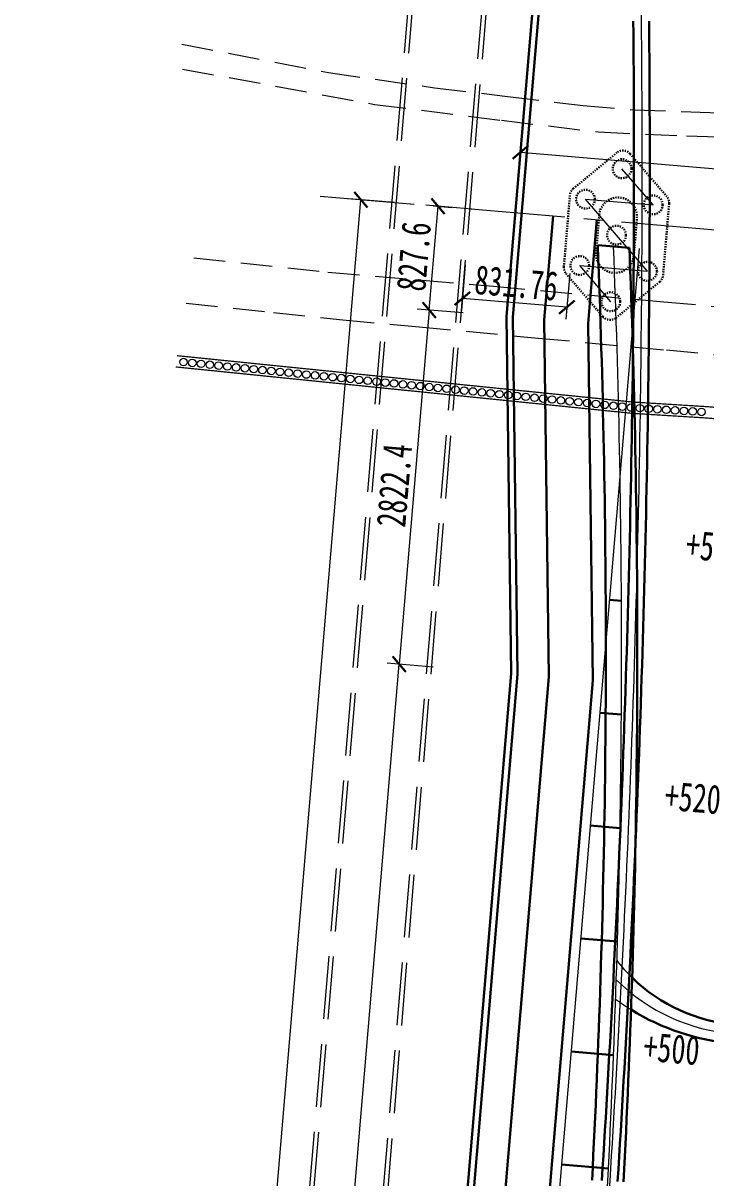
# Model space of a CAD drawing. Extents: x 0 to 531375, y 0 to 4335249.
# Drawn here: x 497958.1 to 498012.2, y 4327062.7 to 4327154.4 of the extents above; entities that cross this region are included whole.
import ezdxf

# ---------------------------------------------------------------- set-up
doc = ezdxf.new("R2010")
doc.units = 0
doc.header["$PDMODE"] = 1
for name, pattern in [('( Dashed )', [0.75, 0.5, -0.25]), ('CENTER', [50.8, 31.75, -6.35, 6.35, -6.35]), ('CENTERX2', [4, 2.5, -0.5, 0.5, -0.5]), ('DASH', [0.35, 0.25, -0.1])]:
    doc.linetypes.add(name, pattern=pattern)
doc.layers.get('0').update_dxf_attribs({"lineweight": 15})
doc.layers.get('Defpoints').update_dxf_attribs({"color": 8, "lineweight": 15})
for name, color, linetype, lineweight in [('1_道路中线', 7, 'Continuous', 15), ('_平面辅助线', 7, 'Continuous', 15), ('Dim', 4, 'Continuous', 15), ('中心线', 2, 'CENTERX2', 15), ('地铁', 4, 'Continuous', 15), ('桥 中心线', 5, 'CENTER', 15), ('桥 构造粗实', 1, 'Continuous', 30), ('结构', 1, 'Continuous', 15), ('道路偏置线', 3, 'Continuous', 30)]:
    doc.layers.add(name, color=color, linetype=linetype, lineweight=lineweight)
doc.styles.add('EICAD', font='仿宋_GB2312.TTF', dxfattribs={"width": 0.707, "height": 3})
doc.styles.get("Standard").update_dxf_attribs({"font": '', "width": 0.7})
doc.styles.get('Standard').set_extended_font_data('仿宋_GB2312')
doc.dimstyles.new('ISO-25', dxfattribs={"dimscale": 0, "dimtxt": 3, "dimasz": 1.5, "dimexe": 1.25, "dimexo": 0.625, "dimtad": 1, "dimlfac": 100, "dimdsep": 46, "dimtxsty": 'Standard', "dimblk": 'ARCHTICK', "dimcen": 2.5, "dimclrd": 256, "dimclrt": 256, "dimadec": 0, "dimazin": 0, "dimtfac": 1, "dimtmove": 0, "dimatfit": 3, "dimfxl": 3.5, "dimfxlon": 1, "dimlwd": -1, "dimlwe": -1, "dimarcsym": 0})

# ---------------------------------------------------------------- blocks, each defined once
blk = doc.blocks.new('A$C6A8C09C9')
at = {"layer": '结构', "linetype": '( Dashed )', "lineweight": 30, "ltscale": 2}
for p, q in [((-3726, 3395), (-526, 6536)), ((525, 6536), (3725, 3395)), ((-3950, -2860), (-3950, 2860)), ((3950, 2860), (3950, -2860)), ((-1501, 1500, 0), (-1501, -1500, 0)), ((1499, -1500, 0), (1499, 1500, 0)), ((-526, -6536), (-3726, -3395)), ((3725, -3395), (525, -6536))]:
    blk.add_line(p, q, dxfattribs=at)
for centre in [(0, 5300), (-2700, 2650), (2700, 2650), (0, 0), (-2700, -2650), (2700, -2650), (0, -5300)]:
    blk.add_circle(centre, 750, dxfattribs=at)
for centre, radius, start, end in [((0, 6001), 750, 45.53546, 134.46454), ((-3200, 2860), 750, 134.46454, 180), ((-1, 1500, 0), 1500, 0, 180), ((3200, 2860), 750, 0, 45.53546), ((-1, -1500, 0), 1500, 180, 0), ((-3200, -2860), 750, 180, 225.53546), ((3200, -2860), 750, 314.46454, 0), ((0, -6001), 750, 225.53546, 314.46454)]:
    blk.add_arc(centre, radius, start, end, dxfattribs=at)
blk = doc.blocks.new('天津2000地铁')
at = {"layer": '地铁', "linetype": 'DASH', "ltscale": 20}
for p, q in [((-45.322, -448.013), (-12.326, -52.561)), ((-44.973, -448.042), (-11.978, -52.59)), ((-39.492, -448.5), (-6.497, -53.047)), ((-39.143, -448.529), (-6.148, -53.076))]:
    blk.add_line(p, q, dxfattribs=at)
blk = doc.blocks.new('A$C47811FC2')
at = {"color": 8}
for centre, radius, start, end in [((55.96, 0), 18.231, 148.39168, 153.0324), ((52.41, 0), 13.181, 132.51578, 140.42775)]:
    blk.add_arc(centre, radius, start, end, dxfattribs=at)
at = {"layer": '桥 中心线', "ltscale": 2500}
blk.add_line((100, 12.721), (-100, 12.721), dxfattribs=at)
at = {"layer": '桥 中心线', "ltscale": 2500, "flags": 128}
for points in [[(125, 14.758), (124, 14.659), (123, 14.561), (122, 14.463), (121, 14.366), (120, 14.271), (119, 14.175), (118, 14.081), (117, 13.987), (116, 13.895), (115, 13.803), (114, 13.712), (113, 13.621), (112, 13.532), (111, 13.443), (110, 13.355), (109, 13.268), (108, 13.181), (107, 13.096), (106, 13.011), (105, 12.927), (104, 12.844), (103, 12.761), (102, 12.68), (101, 12.599), (100, 12.519), (99, 12.44), (98, 12.361), (97, 12.284), (96, 12.207), (95, 12.131), (94, 12.056), (93, 11.981), (92, 11.907), (91, 11.835), (90, 11.763), (89, 11.691), (88, 11.621), (87, 11.551), (86, 11.482), (85, 11.414), (84, 11.347), (83, 11.28), (82, 11.215), (81, 11.15), (80, 11.086), (79, 11.022), (78, 10.96), (77, 10.898), (76, 10.837), (75, 10.777), (74, 10.718), (73, 10.659), (72, 10.602), (71, 10.545), (70, 10.489), (69, 10.433), (68, 10.379), (67, 10.325), (66, 10.272), (65, 10.22), (64, 10.169), (63, 10.118), (62, 10.068), (61, 10.019), (60, 9.971), (59, 9.924), (58, 9.877), (57, 9.831), (56, 9.786), (55, 9.742), (54, 9.699), (53, 9.656), (52, 9.614), (51, 9.573), (50, 9.533), (49, 9.494), (48, 9.455), (47, 9.417), (46, 9.38), (45, 9.344), (44, 9.309), (43, 9.274), (42, 9.24), (41, 9.207), (40, 9.175), (39, 9.143), (38, 9.113), (37, 9.083), (36, 9.054), (35, 9.026), (34, 8.998), (33, 8.972), (32, 8.946), (31, 8.921), (30, 8.896), (29, 8.873), (28, 8.85), (27, 8.828), (26, 8.807), (25, 8.787), (24, 8.767), (23, 8.749), (22, 8.731), (21, 8.714), (20, 8.697), (19, 8.682), (18, 8.667), (17, 8.653), (16, 8.64), (15, 8.628), (14, 8.616), (13, 8.605), (12, 8.595), (11, 8.586), (10, 8.578), (9, 8.57), (8, 8.563), (7, 8.558), (6, 8.552), (5, 8.548), (4, 8.544), (3, 8.542), (2, 8.54), (1, 8.538), (0, 8.538), (-1, 8.538), (-2, 8.54), (-3, 8.542), (-4, 8.544), (-5, 8.548), (-6, 8.552), (-7, 8.558), (-8, 8.563), (-9, 8.57), (-10, 8.578), (-11, 8.586), (-12, 8.595), (-13, 8.605), (-14, 8.616), (-15, 8.628), (-16, 8.64), (-17, 8.653), (-18, 8.667), (-19, 8.682), (-20, 8.697), (-21, 8.714), (-22, 8.731), (-23, 8.749), (-24, 8.767), (-25, 8.787), (-26, 8.807), (-27, 8.828), (-28, 8.85), (-29, 8.873), (-30, 8.896), (-31, 8.921), (-32, 8.946), (-33, 8.972), (-34, 8.998), (-35, 9.026), (-36, 9.054), (-37, 9.083), (-38, 9.113), (-39, 9.143), (-40, 9.175), (-41, 9.207), (-42, 9.24), (-43, 9.274), (-44, 9.309), (-45, 9.344), (-46, 9.38), (-47, 9.417), (-48, 9.455), (-49, 9.494), (-50, 9.533), (-51, 9.573), (-52, 9.614), (-53, 9.656), (-54, 9.699), (-55, 9.742), (-56, 9.786), (-57, 9.831), (-58, 9.877), (-59, 9.924), (-60, 9.971), (-61, 10.019), (-62, 10.068), (-63, 10.118), (-64, 10.169), (-65, 10.22), (-66, 10.272), (-67, 10.325), (-68, 10.379), (-69, 10.433), (-70, 10.489), (-71, 10.545), (-72, 10.602), (-73, 10.659), (-74, 10.718), (-75, 10.777), (-76, 10.837), (-77, 10.898), (-78, 10.96), (-79, 11.022), (-80, 11.086), (-81, 11.15), (-82, 11.215), (-83, 11.28), (-84, 11.347), (-85, 11.414), (-86, 11.482), (-87, 11.551), (-88, 11.621), (-89, 11.691), (-90, 11.763), (-91, 11.835), (-92, 11.907), (-93, 11.981), (-94, 12.056), (-95, 12.131), (-96, 12.207), (-97, 12.284), (-98, 12.361), (-99, 12.44), (-100, 12.519), (-101, 12.599), (-102, 12.68), (-103, 12.761), (-104, 12.844), (-105, 12.927), (-106, 13.011), (-107, 13.096), (-108, 13.181), (-109, 13.268), (-110, 13.355), (-111, 13.443), (-112, 13.532), (-113, 13.621), (-114, 13.712), (-115, 13.803), (-116, 13.895), (-117, 13.987), (-118, 14.081), (-119, 14.175), (-120, 14.271), (-121, 14.366), (-122, 14.463), (-123, 14.561), (-124, 14.659), (-125, 14.758)], [(-100, 14.758), (-99, 14.634), (-98, 14.512), (-97, 14.391), (-96, 14.271), (-95, 14.152), (-94, 14.034), (-93, 13.918), (-92, 13.803), (-91, 13.689), (-90, 13.576), (-89, 13.465), (-88, 13.355), (-87, 13.246), (-86, 13.138), (-85, 13.032), (-84, 12.927), (-83, 12.823), (-82, 12.72), (-81, 12.619), (-80, 12.519), (-79, 12.42), (-78, 12.322), (-77, 12.226), (-76, 12.131), (-75, 12.037), (-74, 11.944), (-73, 11.853), (-72, 11.763), (-71, 11.674), (-70, 11.586), (-69, 11.499), (-68, 11.414), (-67, 11.33), (-66, 11.248), (-65, 11.166), (-64, 11.086), (-63, 11.007), (-62, 10.929), (-61, 10.853), (-60, 10.777), (-59, 10.703), (-58, 10.63), (-57, 10.559), (-56, 10.489), (-55, 10.42), (-54, 10.352), (-53, 10.285), (-52, 10.22), (-51, 10.156), (-50, 10.093), (-49, 10.031), (-48, 9.971), (-47, 9.912), (-46, 9.854), (-45, 9.798), (-44, 9.742), (-43, 9.688), (-42, 9.635), (-41, 9.584), (-40, 9.533), (-39, 9.484), (-38, 9.436), (-37, 9.39), (-36, 9.344), (-35, 9.3), (-34, 9.257), (-33, 9.215), (-32, 9.175), (-31, 9.136), (-30, 9.098), (-29, 9.061), (-28, 9.026), (-27, 8.991), (-26, 8.958), (-25, 8.927), (-24, 8.896), (-23, 8.867), (-22, 8.839), (-21, 8.812), (-20, 8.787), (-19, 8.763), (-18, 8.74), (-17, 8.718), (-16, 8.697), (-15, 8.678), (-14, 8.66), (-13, 8.643), (-12, 8.628), (-11, 8.613), (-10, 8.6), (-9, 8.588), (-8, 8.578), (-7, 8.568), (-6, 8.56), (-5, 8.554), (-4, 8.548), (-3, 8.544), (-2, 8.54), (-1, 8.539), (0, 8.538), (1, 8.539), (2, 8.54), (3, 8.544), (4, 8.548), (5, 8.554), (6, 8.56), (7, 8.568), (8, 8.578), (9, 8.588), (10, 8.6), (11, 8.613), (12, 8.628), (13, 8.643), (14, 8.66), (15, 8.678), (16, 8.697), (17, 8.718), (18, 8.74), (19, 8.763), (20, 8.787), (21, 8.812), (22, 8.839), (23, 8.867), (24, 8.896), (25, 8.927), (26, 8.958), (27, 8.991), (28, 9.026), (29, 9.061), (30, 9.098), (31, 9.136), (32, 9.175), (33, 9.215), (34, 9.257), (35, 9.3), (36, 9.344), (37, 9.39), (38, 9.436), (39, 9.484), (40, 9.533), (41, 9.584), (42, 9.635), (43, 9.688), (44, 9.742), (45, 9.798), (46, 9.854), (47, 9.912), (48, 9.971), (49, 10.031), (50, 10.093), (51, 10.156), (52, 10.22), (53, 10.285), (54, 10.352), (55, 10.42), (56, 10.489), (57, 10.559), (58, 10.63), (59, 10.703), (60, 10.777), (61, 10.853), (62, 10.929), (63, 11.007), (64, 11.086), (65, 11.166), (66, 11.248), (67, 11.33), (68, 11.414), (69, 11.499), (70, 11.586), (71, 11.674), (72, 11.763), (73, 11.853), (74, 11.944), (75, 12.037), (76, 12.131), (77, 12.226), (78, 12.322), (79, 12.42), (80, 12.519), (81, 12.619), (82, 12.72), (83, 12.823), (84, 12.927), (85, 13.032), (86, 13.138), (87, 13.246), (88, 13.355), (89, 13.465), (90, 13.576), (91, 13.689), (92, 13.803), (93, 13.918), (94, 14.034), (95, 14.152), (96, 14.271), (97, 14.391), (98, 14.512), (99, 14.634), (100, 14.758)]]:
    blk.add_lwpolyline(points, dxfattribs=at)
at = {"layer": '桥 中心线', "ltscale": 2500}
blk.add_arc((53.479, 0), 15, 140.03736, 219.96264, dxfattribs=at)
at = {"layer": '桥 构造粗实', "color": 3}
blk.add_line((100, 16.018), (100, 13.499), dxfattribs=at)
at = {"layer": '桥 构造粗实'}
for p, q in [((27, 12.721), (27, 8.991)), ((36, 12.721), (36, 9.344)), ((45, 12.721), (45, 9.798)), ((54, 12.721), (54, 10.352)), ((63, 12.721), (63, 11.007)), ((72, 12.721), (72, 11.763)), ((81, 12.721), (81, 12.619))]:
    blk.add_line(p, q, dxfattribs=at)
at = {"layer": '桥 构造粗实', "color": 3}
for points in [[(25.96, 10.208), (26.958, 10.241), (27.956, 10.275), (28.955, 10.31), (29.953, 10.347), (30.952, 10.385), (31.95, 10.424), (32.949, 10.464), (33.947, 10.506), (34.946, 10.549), (35.944, 10.593), (36.943, 10.638), (37.941, 10.685), (38.939, 10.733), (39.938, 10.782), (40.936, 10.832), (41.935, 10.884), (42.933, 10.936), (43.932, 10.99), (44.93, 11.046), (45.929, 11.102), (46.927, 11.16), (47.925, 11.219), (48.924, 11.279), (49.922, 11.341), (50.921, 11.403), (51.919, 11.467), (52.918, 11.533), (53.916, 11.599), (54.915, 11.667), (55.913, 11.736), (56.912, 11.806), (57.91, 11.877), (58.908, 11.95), (59.907, 12.024), (60.905, 12.099), (61.904, 12.175), (62.902, 12.253), (63.901, 12.332), (64.899, 12.412), (65.898, 12.493), (66.896, 12.576), (67.895, 12.66), (68.893, 12.745), (69.892, 12.831), (70.89, 12.919), (71.888, 13.008), (72.887, 13.098), (73.885, 13.189), (74.884, 13.281), (75.882, 13.375), (76.881, 13.47), (77.879, 13.567), (78.878, 13.664), (79.876, 13.763), (80.875, 13.863), (81.873, 13.964), (82.872, 14.066), (83.87, 14.17), (84.869, 14.275), (85.867, 14.381), (86.865, 14.489), (87.864, 14.597), (88.862, 14.707), (89.861, 14.819), (90.859, 14.931), (91.858, 15.045), (92.856, 15.16), (93.855, 15.276), (94.853, 15.393), (95.852, 15.512), (96.85, 15.632), (97.849, 15.753), (98.847, 15.875), (100, 16.018)], [(117.941, 14.703), (116.942, 14.61), (115.942, 14.517), (114.943, 14.425), (113.943, 14.334), (112.944, 14.244), (111.944, 14.154), (110.945, 14.065), (109.945, 13.977), (108.946, 13.89), (107.946, 13.804), (106.947, 13.718), (105.947, 13.634), (104.948, 13.55), (103.948, 13.467), (102.949, 13.384), (101.949, 13.303), (100.95, 13.222), (99.95, 13.142), (98.951, 13.063), (97.951, 12.984), (96.952, 12.907), (95.952, 12.83), (94.953, 12.754), (93.953, 12.679), (92.954, 12.604), (91.954, 12.531), (90.955, 12.458), (89.955, 12.386), (88.956, 12.315), (87.956, 12.244), (86.957, 12.175), (85.957, 12.106), (84.958, 12.038), (83.958, 11.971), (82.959, 11.904), (81.959, 11.838), (80.96, 11.774), (79.96, 11.71), (78.961, 11.646), (77.961, 11.584), (76.962, 11.522), (75.962, 11.461), (74.962, 11.401), (73.963, 11.342), (72.963, 11.283), (71.964, 11.226), (70.964, 11.169), (69.965, 11.113), (68.965, 11.057), (67.966, 11.003), (66.966, 10.949), (65.967, 10.896), (64.967, 10.844), (63.968, 10.793), (62.968, 10.742), (61.969, 10.692), (60.969, 10.644), (59.97, 10.595), (58.97, 10.548), (57.971, 10.502), (56.971, 10.456), (55.972, 10.411), (54.972, 10.367), (53.973, 10.323), (52.973, 10.281), (51.974, 10.239), (50.974, 10.198), (49.975, 10.158), (48.975, 10.118), (47.976, 10.08), (46.976, 10.042), (45.977, 10.005), (44.977, 9.969), (43.978, 9.933), (42.978, 9.899), (41.979, 9.865), (40.979, 9.832), (39.98, 9.8), (38.98, 9.768), (37.981, 9.738), (36.981, 9.708), (35.982, 9.679), (34.982, 9.65), (33.983, 9.623), (32.983, 9.596), (31.984, 9.57), (30.984, 9.545), (29.985, 9.521), (28.985, 9.498), (27.986, 9.475), (26.986, 9.453), (25.987, 9.432)], [(118.059, 13.459), (117.058, 13.365), (116.058, 13.272), (115.057, 13.18), (114.057, 13.089), (113.056, 12.999), (112.056, 12.909), (111.055, 12.82), (110.055, 12.732), (109.054, 12.645), (108.054, 12.559), (107.053, 12.473), (106.053, 12.388), (105.052, 12.304), (104.052, 12.221), (103.051, 12.138), (102.051, 12.057), (101.05, 11.976), (100.05, 11.896), (99.049, 11.817), (98.049, 11.738), (97.048, 11.661), (96.048, 11.584), (95.047, 11.508), (94.047, 11.432), (93.046, 11.358), (92.046, 11.284), (91.045, 11.211), (90.045, 11.139), (89.044, 11.068), (88.044, 10.997), (87.043, 10.928), (86.043, 10.859), (85.042, 10.791), (84.042, 10.723), (83.041, 10.657), (82.041, 10.591), (81.04, 10.526), (80.04, 10.462), (79.039, 10.399), (78.039, 10.336), (77.038, 10.274), (76.038, 10.214), (75.038, 10.153), (74.037, 10.094), (73.037, 10.035), (72.036, 9.978), (71.036, 9.921), (70.035, 9.865), (69.035, 9.809), (68.034, 9.755), (67.034, 9.701), (66.033, 9.648), (65.033, 9.596), (64.032, 9.544), (63.032, 9.494), (62.031, 9.444), (61.031, 9.395), (60.03, 9.347), (59.03, 9.299), (58.029, 9.253), (57.029, 9.207), (56.028, 9.162), (55.028, 9.118), (54.027, 9.074), (53.027, 9.032), (52.026, 8.99), (51.026, 8.949), (50.025, 8.909), (49.025, 8.869), (48.024, 8.831), (47.024, 8.793), (46.023, 8.756), (45.023, 8.72), (44.022, 8.684), (43.022, 8.649), (42.021, 8.616), (41.021, 8.583), (40.02, 8.55), (39.02, 8.519), (38.019, 8.488), (37.019, 8.458), (36.018, 8.429), (35.018, 8.401), (34.017, 8.373), (33.017, 8.347), (32.016, 8.321), (31.016, 8.296), (30.015, 8.271), (29.015, 8.248), (28.014, 8.225), (27.014, 8.203), (26.013, 8.182)], [(26.04, 7.709), (27.042, 7.742), (28.044, 7.776), (29.045, 7.812), (30.047, 7.849), (31.048, 7.887), (32.05, 7.926), (33.051, 7.966), (34.053, 8.008), (35.054, 8.051), (36.056, 8.095), (37.057, 8.141), (38.059, 8.188), (39.061, 8.236), (40.062, 8.285), (41.064, 8.335), (42.065, 8.387), (43.067, 8.44), (44.068, 8.494), (45.07, 8.55), (46.071, 8.606), (47.073, 8.664), (48.075, 8.723), (49.076, 8.784), (50.078, 8.845), (51.079, 8.908), (52.081, 8.973), (53.082, 9.038), (54.084, 9.105), (55.085, 9.173), (56.087, 9.242), (57.088, 9.312), (58.09, 9.384), (59.092, 9.457), (60.093, 9.531), (61.095, 9.606), (62.096, 9.683), (63.098, 9.761), (64.099, 9.84), (65.101, 9.92), (66.102, 10.002), (67.104, 10.085), (68.105, 10.169), (69.107, 10.254), (70.108, 10.341), (71.11, 10.428), (72.112, 10.518), (73.113, 10.608), (74.115, 10.699), (75.116, 10.792), (76.118, 10.886), (77.119, 10.982), (78.121, 11.078), (79.122, 11.176), (80.124, 11.275), (81.125, 11.375), (82.127, 11.477), (83.128, 11.58), (84.13, 11.684), (85.131, 11.789), (86.133, 11.896), (87.135, 12.003), (88.136, 12.112), (89.138, 12.223), (90.139, 12.334), (91.141, 12.447), (92.142, 12.561), (93.144, 12.676), (94.145, 12.793), (95.147, 12.91), (96.148, 13.029), (97.15, 13.15), (98.151, 13.271), (99.153, 13.394), (100, 13.499)]]:
    blk.add_lwpolyline(points, dxfattribs=at)
for centre, radius, start, end in [((55.96, 0), 18.231, 153.0324, 206.9676), ((52.41, 0), 13.181, 140.42775, 219.57225)]:
    blk.add_arc(centre, radius, start, end, dxfattribs=at)
blk = doc.blocks.new('_ArchTick')
at = {"color": 0, "linetype": 'ByBlock', "const_width": 0.15}
blk.add_lwpolyline([(-0.5, -0.5), (0.5, 0.5)], dxfattribs=at)
blk = doc.blocks.new('*D56')
blk.add_line((497990.29, 4327131.577), (497987.91, 4327103.454))
at = {"color": 0}
for p, q in [((497992.972, 4327131.35), (497989.331, 4327131.658)), ((497990.593, 4327103.227), (497986.952, 4327103.535))]:
    blk.add_line(p, q, dxfattribs=at)
at = {"layer": 'Defpoints', "color": 0}
for p in [(497996.425, 4327131.058), (497987.91, 4327103.454), (497996.786, 4327102.703)]:
    blk.add_point(p, dxfattribs=at)
at = {"xscale": 1.153846153846154, "yscale": 1.153846153846154, "zscale": 1.153846153846154}
for p, rotation in [((497990.29, 4327131.577), 85.16420467540514), ((497987.91, 4327103.454), 265.1642046754051)]:
    blk.add_blockref('_ArchTick', p, dxfattribs=dict(at, rotation=rotation))
at = {"insert": (497987.527, 4327117.649), "char_height": 2.3077, "attachment_point": 5, "rotation": 85.1642}
blk.add_mtext('2822.4', dxfattribs=at)
blk = doc.blocks.new('*D65')
at = {"color": 0}
for p, q in [((497997.57, 4327144.591), (497997.61, 4327145.07)), ((498042.908, 4327140.756), (498042.948, 4327141.235))]:
    blk.add_line(p, q, dxfattribs=at)
blk.add_line((497997.529, 4327144.112), (498042.867, 4327140.277))
at = {"layer": 'Defpoints', "color": 0}
for p in [(497997.529, 4327144.112), (498042.867, 4327140.277), (498042.867, 4327140.277)]:
    blk.add_point(p, dxfattribs=at)
at = {"xscale": 1.153846153846154, "yscale": 1.153846153846154, "zscale": 1.153846153846154}
for p, rotation in [((497997.529, 4327144.112), 175.1642046774792), ((498042.867, 4327140.277), 355.1642046774792)]:
    blk.add_blockref('_ArchTick', p, dxfattribs=dict(at, rotation=rotation))
at = {"insert": (498017.082, 4327144.042), "char_height": 2.3077, "attachment_point": 5, "rotation": 355.1642}
blk.add_mtext('4550', dxfattribs=at)
blk = doc.blocks.new('*D68')
blk.add_line((497976.799, 4326972.123), (497987.91, 4327103.454))
at = {"color": 0}
for p, q in [((497990.593, 4327103.227), (497986.952, 4327103.535)), ((497979.482, 4326971.896), (497975.841, 4326972.204))]:
    blk.add_line(p, q, dxfattribs=at)
at = {"layer": 'Defpoints', "color": 0}
for p in [(497987.91, 4327103.454), (497996.786, 4327102.703), (497985.675, 4326971.372)]:
    blk.add_point(p, dxfattribs=at)
at = {"xscale": 1.153846153846154, "yscale": 1.153846153846154, "zscale": 1.153846153846154}
for p, rotation in [((497987.91, 4327103.454), 85.1642046758663), ((497976.799, 4326972.123), 265.1642046758662)]:
    blk.add_blockref('_ArchTick', p, dxfattribs=dict(at, rotation=rotation))
at = {"insert": (497980.782, 4327037.922), "char_height": 2.3077, "attachment_point": 5, "rotation": 85.1642}
blk.add_mtext('13179.98', dxfattribs=at)
blk = doc.blocks.new('*D69')
blk.add_line((497967.667, 4326937.068), (497984.864, 4327140.342))
at = {"color": 0}
for p, q in [((497987.547, 4327140.115), (497983.906, 4327140.423)), ((497970.349, 4326936.841), (497966.709, 4326937.149))]:
    blk.add_line(p, q, dxfattribs=at)
at = {"layer": 'Defpoints', "color": 0}
for p in [(497984.864, 4327140.342), (497997.123, 4327139.305), (497979.925, 4326936.031)]:
    blk.add_point(p, dxfattribs=at)
at = {"xscale": 1.153846153846154, "yscale": 1.153846153846154, "zscale": 1.153846153846154}
for p, rotation in [((497984.864, 4327140.342), 85.164204675899), ((497967.667, 4326937.068), 265.164204675899)]:
    blk.add_blockref('_ArchTick', p, dxfattribs=dict(at, rotation=rotation))
at = {"insert": (497974.258, 4327038.875), "char_height": 2.3077, "attachment_point": 5, "rotation": 85.1642}
blk.add_mtext('20400(主桥)', dxfattribs=at)
blk = doc.blocks.new('*D72')
at = {"layer": '_平面辅助线', "color": 0}
for p, q in [((497993.146, 4327135.181), (497992.842, 4327131.54)), ((498001.435, 4327134.489), (498001.131, 4327130.848))]:
    blk.add_line(p, q, dxfattribs=at)
at = {"layer": '_平面辅助线'}
blk.add_line((498001.211, 4327131.806), (497992.922, 4327132.498), dxfattribs=at)
at = {"layer": 'Defpoints', "color": 0}
for p in [(497993.319, 4327137.255), (498001.608, 4327136.563), (497992.922, 4327132.498)]:
    blk.add_point(p, dxfattribs=at)
at = {"layer": '_平面辅助线', "xscale": 1.153846153846154, "yscale": 1.153846153846154, "zscale": 1.153846153846154}
for p, rotation in [((497992.922, 4327132.498), 175.2304602687818), ((498001.211, 4327131.806), 355.2304602687818)]:
    blk.add_blockref('_ArchTick', p, dxfattribs=dict(at, rotation=rotation))
at = {"layer": '_平面辅助线', "insert": (497997.198, 4327133.725), "char_height": 2.3077, "attachment_point": 5, "rotation": 355.23046}
blk.add_mtext('831.76', dxfattribs=at)
blk = doc.blocks.new('*D76')
at = {"color": 0}
for p, q in [((497993.67, 4327139.597), (497990.029, 4327139.905)), ((497992.972, 4327131.35), (497989.331, 4327131.658))]:
    blk.add_line(p, q, dxfattribs=at)
blk.add_line((497990.29, 4327131.577), (497990.987, 4327139.824))
at = {"layer": 'Defpoints', "color": 0}
for p in [(497990.987, 4327139.824), (497997.123, 4327139.305), (497996.425, 4327131.058)]:
    blk.add_point(p, dxfattribs=at)
at = {"xscale": 1.153846153846154, "yscale": 1.153846153846154, "zscale": 1.153846153846154}
for p, rotation in [((497990.987, 4327139.824), 85.16420467663399), ((497990.29, 4327131.577), 265.164204676634)]:
    blk.add_blockref('_ArchTick', p, dxfattribs=dict(at, rotation=rotation))
at = {"insert": (497989.065, 4327135.834), "char_height": 2.3077, "attachment_point": 5, "rotation": 85.1642}
blk.add_mtext('827.6', dxfattribs=at)

msp = doc.modelspace()

# ---------------------------------------------------------------- linework, layer by layer
at = {"const_width": 0.1}
for points in [[(497970.27005, 4327127.95457), (498006.489, 4327124.27), (498012.428, 4327123.9), (498078.45841, 4327117.84772)], [(497970.17897, 4327127.05919), (498006.41545, 4327123.37284), (498012.35893, 4327123.00256), (498078.37626, 4327116.95148)]]:
    msp.add_lwpolyline(points, dxfattribs=at)
for centre in [(497970.78936, 4327127.44942), (497971.48577, 4327127.37857), (497972.18217, 4327127.30773), (497972.87858, 4327127.23688), (497973.57498, 4327127.16603), (497974.27139, 4327127.09519), (497974.9678, 4327127.02434), (497975.6642, 4327126.9535), (497976.36061, 4327126.88265), (497977.05701, 4327126.81181), (497977.75342, 4327126.74096), (497978.44982, 4327126.67012), (497979.14623, 4327126.59927), (497979.84264, 4327126.52842), (497980.53904, 4327126.45758), (497981.23545, 4327126.38673), (497981.93185, 4327126.31589), (497982.62826, 4327126.24504), (497983.32466, 4327126.1742), (497984.02107, 4327126.10335), (497984.71748, 4327126.0325), (497985.41388, 4327125.96166), (497986.11029, 4327125.89081), (497986.80669, 4327125.81997), (497987.5031, 4327125.74912), (497988.1995, 4327125.67828), (497988.89591, 4327125.60743), (497989.59232, 4327125.53658), (497990.28872, 4327125.46574), (497990.98513, 4327125.39489), (497991.68153, 4327125.32405), (497992.37794, 4327125.2532), (497993.07434, 4327125.18236), (497993.77075, 4327125.11151), (497994.46716, 4327125.04067), (497995.16356, 4327124.96982), (497995.85997, 4327124.89897), (497996.55637, 4327124.82813), (497997.25278, 4327124.75728), (497997.94918, 4327124.68644), (497998.64559, 4327124.61559), (497999.342, 4327124.54475), (498000.0384, 4327124.4739), (498000.73481, 4327124.40305), (498001.43121, 4327124.33221), (498002.12762, 4327124.26136), (498002.82402, 4327124.19052), (498003.52043, 4327124.11967), (498004.21684, 4327124.04883), (498004.91324, 4327123.97798), (498005.60965, 4327123.90713), (498006.30605, 4327123.83629), (498007.00434, 4327123.78702), (498007.70299, 4327123.7435), (498008.40163, 4327123.69997), (498009.10028, 4327123.65644), (498009.79892, 4327123.61292), (498010.49757, 4327123.56939), (498011.19621, 4327123.52587), (498011.89486, 4327123.48234)]:
    msp.add_circle(centre, 0.3)
at = {"layer": '_平面辅助线', "linetype": '( Dashed )', "ltscale": 5}
for points in [[(497970.66791, 4327152.6828), (497982.29731, 4327150.44169), (497990.70811, 4327149.23532), (497996.49213, 4327148.54367), (498002.49901, 4327147.82554), (498006.53023, 4327147.48579), (498012.54559, 4327147.2609), (498022.45212, 4327146.99123), (498032.15537, 4327146.71286), (498038.75413, 4327146.58356), (498045.67982, 4327146.46969), (498052.46163, 4327146.20125), (498060.54568, 4327145.7232), (498068.15529, 4327145.44168), (498076.32455, 4327145.06908), (498080.34529, 4327144.86418)], [(497971.60855, 4327135.71868), (497982.25355, 4327134.59612), (497995.38934, 4327133.46782), (498008.91967, 4327132.23531), (498015.17811, 4327131.66521), (498020.93996, 4327131.14035), (498027.29133, 4327130.56178), (498033.67574, 4327129.98125), (498037.40061, 4327129.6409), (498040.90691, 4327129.3215), (498043.46879, 4327129.08814), (498050.48865, 4327128.44868), (498059.32913, 4327127.64337), (498066.73165, 4327126.96906), (498072.69556, 4327126.42579), (498079.10249, 4327125.84217)], [(497970.99511, 4327132.11736), (497977.9285, 4327131.37499), (497983.43933, 4327130.8061), (497989.48653, 4327130.24085), (497998.93676, 4327129.35751), (498009.11382, 4327128.40623), (498017.45741, 4327127.62796), (498027.75512, 4327126.66377), (498037.40443, 4327125.76183), (498049.17548, 4327124.66155), (498055.67455, 4327124.05407), (498063.85917, 4327123.28903), (498070.40654, 4327122.67703), (498078.84865, 4327121.88792)]]:
    msp.add_lwpolyline(points, dxfattribs=at)
at = {"layer": '_平面辅助线', "linetype": '( Dashed )', "ltscale": 5, "elevation": 0}
msp.add_lwpolyline([(497970.72013, 4327150.71778), (497985.95903, 4327147.91384), (497996.03782, 4327146.65131), (498003.70193, 4327145.72499), (498010.70729, 4327145.40867), (498021.88995, 4327145.03739), (498031.91625, 4327144.7168), (498039.44154, 4327144.57707), (498045.67737, 4327144.45452), (498053.33264, 4327144.15414), (498063.59409, 4327143.61059), (498073.19256, 4327143.20659), (498080.2565, 4327142.85753)], dxfattribs=at)
at = {"layer": 'Defpoints'}
msp.add_lwpolyline([(498004.70425, 4327132.24073), (498002.23726, 4327135.10891), (498007.61804, 4327134.65369), (498005.15104, 4327137.52187), (498002.68405, 4327140.39004), (498008.06483, 4327139.93482), (498005.56098, 4327142.803)], dxfattribs=at)
at = {"layer": '中心线', "color": 2, "ltscale": 3}
msp.add_line((497981.62808, 4327140.61587), (498058.41352, 4327134.11971), dxfattribs=at)
at = {"layer": '道路偏置线', "color": 1}
for points in [[(497996.42482, 4327131.05828), (497999.06142, 4327162.22315)], [(497996.92304, 4327131.01613), (497999.55964, 4327162.181)], [(497982.91455, 4326935.77828), (497983.62217, 4326944.1424), (497988.66428, 4326971.11938), (497999.77506, 4327102.45002), (497999.41414, 4327130.80538), (498000.11183, 4327139.05212)], [(497986.40209, 4326935.48323), (497987.10971, 4326943.84735), (497992.15183, 4326970.82433), (498003.2626, 4327102.15497), (498002.90168, 4327130.51033), (498003.59937, 4327138.75707)], [(497996.78574, 4327102.70292), (497996.42482, 4327131.05828)], [(497997.28238, 4327102.66091), (497996.92304, 4327131.01613)], [(497985.67496, 4326971.37228), (497996.78574, 4327102.70292)], [(497986.17318, 4326971.33013), (497997.28238, 4327102.66091)]]:
    msp.add_lwpolyline(points, dxfattribs=at)

# ---------------------------------------------------------------- block references
at = {"layer": '_平面辅助线', "color": 1, "rotation": 85.16419552332974}
msp.add_blockref('A$C47811FC2', (498011.19289, 4327035.75025), dxfattribs=at)
at = {"layer": 'Dim', "xscale": 0.0010000002605535, "yscale": 0.0010000002605535, "zscale": 0.0010000002605535, "rotation": 175.1642060644487}
msp.add_blockref('A$C6A8C09C9', (498005.15076, 4327137.52189), dxfattribs=at)
at = {"layer": '地铁', "color": 1}
msp.add_blockref('天津2000地铁', (498003.38431, 4327237.28522), dxfattribs=at)

# ---------------------------------------------------------------- texts
at = {"layer": '1_道路中线', "color": 3, "linetype": 'Continuous', "char_height": 2.3077, "width": 7.0738216, "attachment_point": 1, "rotation": 355.1642047, "style": 'EICAD'}
for s, insert in [('\\f仿宋_GB2312|b0|i0|c134|p49;\\W0.7070000000;\\T1.0000000000;\\o\\l+540', (498010.78484, 4327114.13667)), ('\\f仿宋_GB2312|b0|i0|c134|p49;\\W0.7070000000;\\T1.0000000000;\\o\\l+520', (498009.09883, 4327094.20786)), ('\\f仿宋_GB2312|b0|i0|c134|p49;\\W0.7070000000;\\T1.0000000000;\\o\\l+500', (498007.41282, 4327074.27905))]:
    msp.add_mtext(s, dxfattribs=dict(at, insert=insert))

# ---------------------------------------------------------------- dimensions: what is measured, and where the dimension line sits
dim = msp.add_linear_dim(base=(498042.86724, 4327140.2766), p1=(497997.52921, 4327144.11226), p2=(498042.86724, 4327140.2766), angle=355.1642047, dimstyle='ISO-25', override={"dimscale": 0.769231})
dim.commit()
dim.dimension.update_dxf_attribs({"geometry": '*D65', "text_midpoint": (498016.94876, 4327142.46934), "dimtype": 160})
dim = msp.add_aligned_dim(p1=(497979.92523, 4326936.03118), p2=(497997.12251, 4327139.30502), distance=12.30226, text='<>(主桥)', dimstyle='ISO-25', override={"dimscale": 0.769231, "dimtxsty": 'Standard'})
dim.commit()
dim.dimension.update_dxf_attribs({"geometry": '*D69', "text_midpoint": (497974.2575, 4327038.87506)})
for p1, p2, distance, override, picture, middle in [((497996.42482, 4327131.05828), (497997.12251, 4327139.30502), 6.15723, {"dimscale": 0.769231, "dimdec": 1, "dimblk": 'ArchTick'}, '*D76', (497989.06549, 4327135.83377)), ((497985.67496, 4326971.37228), (497996.78574, 4327102.70292), 8.90723, {"dimscale": 0.769231}, '*D68', (497980.78196, 4327037.92155))]:
    dim = msp.add_aligned_dim(p1=p1, p2=p2, distance=distance, dimstyle='ISO-25', override=override)
    dim.commit()
    dim.dimension.update_dxf_attribs({"geometry": picture, "text_midpoint": middle})
dim = msp.add_linear_dim(base=(497987.91021, 4327103.4538), p1=(497996.42482, 4327131.05828), p2=(497996.78574, 4327102.70292), angle=85.1642047, dimstyle='ISO-25', override={"dimscale": 0.769231})
dim.commit()
dim.dimension.update_dxf_attribs({"geometry": '*D56', "text_midpoint": (497987.527, 4327117.64864)})
at = {"layer": '_平面辅助线'}
dim = msp.add_aligned_dim(p1=(498001.6076, 4327136.56308), p2=(497993.3188, 4327137.25468), distance=4.77329, dimstyle='ISO-25', override={"dimscale": 0.769231, "dimblk": 'ArchTick'}, dxfattribs=at)
dim.commit()
dim.dimension.update_dxf_attribs({"geometry": '*D72', "text_midpoint": (497997.19756, 4327133.72513)})

doc.saveas('drawing.dxf')
